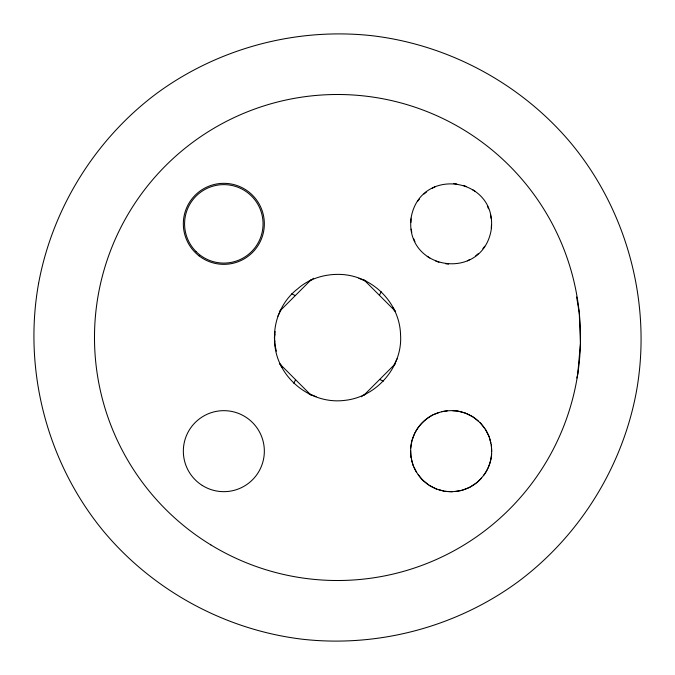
<?xml version="1.0" encoding="UTF-8"?>
<svg xmlns="http://www.w3.org/2000/svg" width="675" height="675" viewBox="0 0 675 675"><rect width="100%" height="100%" fill="white"/><g stroke="black" fill="none" stroke-linecap="round" stroke-linejoin="round"><path stroke-width="1.01" d="M411.826 440.615L410.653 448.073M274.354 338.032L274.818 334.361M275.172 331.619C269.426 370.769 306.458 405.447 344.993 400.343C376.802 396.925 402.84 366.778 400.545 334.648C399.625 301.649 370.659 273.873 337.475 274.387C323.257 274.447 308.492 279.155 297.802 288.731C279.256 302.771 270.262 328.598 276.404 351.169M491.67 454.241C490.928 461.818 488.422 469.252 483.697 475.284M576.88 378L577.775 373.882L580.433 343.482L579.268 312.981L576.627 297M411.016 219.383L410.906 222.396M491.307 228.293L491.417 225.281M414.88 432.667L412.18 439.72M277.914 316.178L280.868 310.011M394.132 364.989L397.086 358.822M293.785 383.257L295.599 379.73M379.401 295.27L381.215 291.743M417.58 201.386L419.437 199.015M484.743 246.291L482.887 248.662M415.412 431.865C419.361 424.6 425.512 418.888 432.675 414.872M476.795 482.811L481.427 478.136M424.001 194.046L426.583 191.877M478.322 253.631L475.732 255.8M311.968 279.762L313.428 278.252M361.572 396.748L363.032 395.238M279.433 311.445L311.445 279.433M363.555 395.567L395.567 363.555M310.956 280.049L308.981 281.374M364.044 394.951L366.019 393.626M432.287 188.257L434.945 186.84M470.036 259.419L467.378 260.837M475.976 483.325L469.648 487.443L461.7 490.497M433.578 414.534L439.02 412.518M441.577 411.683L447.322 410.839M455.009 491.476L460.747 490.632M453.811 183.532L456.798 183.954M448.512 264.144L445.525 263.723M444.791 491.383L452.326 491.763M452.891 410.738L457.532 410.932L465.758 413.142M463.388 185.422L466.552 186.578M438.936 262.254L435.772 261.098M393.213 307.488L394.149 309.766M280.851 365.234L281.787 367.512M438.278 489.552L443.863 491.122M358.881 278.302L366.55 281.475M308.45 393.525L316.119 396.698M473.344 417.007L466.611 413.589M428.979 485.317L436.573 489.181M291.743 293.785L295.27 295.599M379.73 379.401L383.257 381.215M472.542 189.7L475.09 191.295M429.781 257.977L427.233 256.382M474.086 417.623L478.558 421.327M428.237 484.692L422.364 479.959L418.171 474.643M363.555 279.433L395.567 311.445M279.433 363.555L311.445 395.567M393.803 309.673L394.951 310.956M280.049 364.044L281.197 365.327M479.959 422.364L484.161 427.672M487.392 205.985L488.514 208.778M414.931 241.692L413.8 238.899M489.181 436.565L485.317 428.979M414.003 467.277L416.576 472.475M490.539 215.215L491.13 218.54M411.775 232.462L411.193 229.137M489.426 437.501L490.86 443.121M411.463 459.194L413.142 465.75M274.421 339.778L274.801 341.457M491.383 444.791L491.662 451.55A40.5 40.5 0 0 1 430.574 486.034A40.5 40.5 0 0 1 431.249 415.893A40.5 40.5 0 0 1 491.662 451.55M410.662 450.765L410.94 457.532M411.058 218.168C404.806 271.004 482.625 282.007 491.265 229.508C497.517 176.673 419.698 165.67 411.058 218.168M38.61 283.306C22.756 371.225 47.714 464.889 105.224 533.258C154.752 591.57 226.226 630.02 302.181 639.2C378.202 647.806 456.629 626.906 518.282 581.605C579.597 535.84 622.451 466.923 636.39 391.694C652.244 303.775 627.286 210.111 569.776 141.742C520.248 83.43 448.774 44.98 372.819 35.8C296.798 27.194 218.371 48.094 156.718 93.395C95.403 139.16 52.549 208.077 38.61 283.306M199.024 255.85A40.5 40.5 0 0 0 263.967 229.323A40.5 40.5 0 0 0 208.524 186.342A40.5 40.5 0 0 0 199.024 255.85M196.079 251.606A39.234 39.234 0 0 0 261.723 234.006A39.234 39.234 0 0 0 213.654 185.963A39.234 39.234 0 0 0 196.079 251.606M202.247 485.426A40.5 40.5 0 0 0 264.313 452.739A40.5 40.5 0 0 0 204.972 415.327A40.5 40.5 0 0 0 202.247 485.426M210.853 544.902A243.008 243.008 0 0 0 580.433 343.482A243.008 243.008 0 0 0 221.214 124.124A243.008 243.008 0 0 0 210.853 544.902"/></g></svg>
